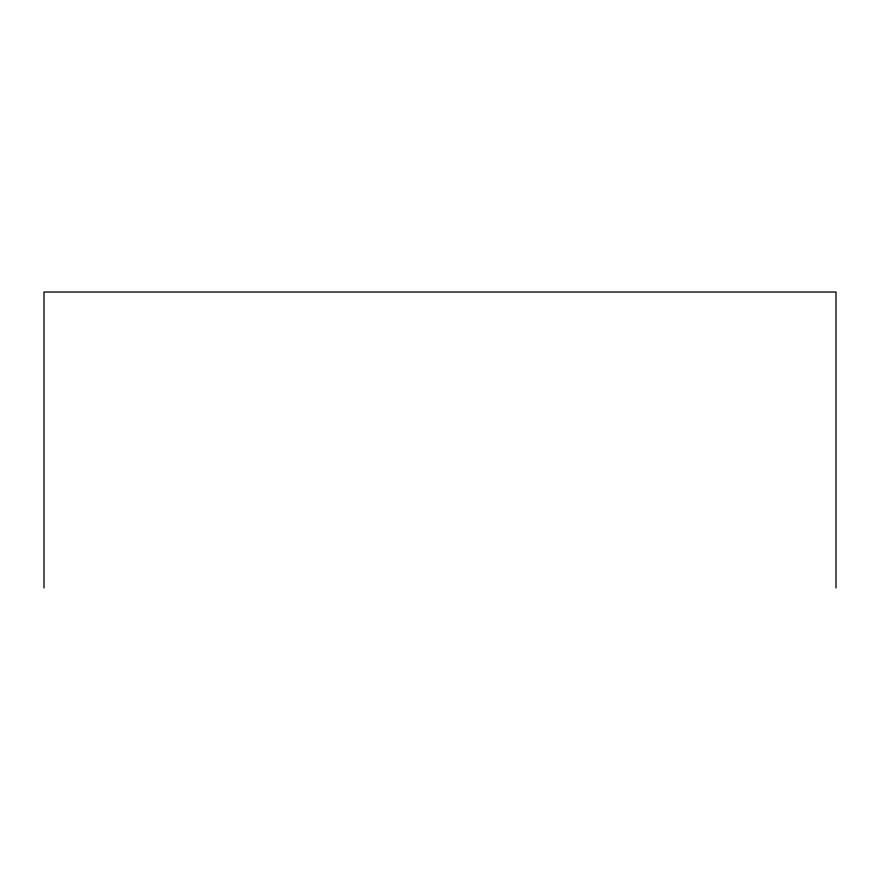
<?xml version="1.0" encoding="UTF-8"?>
<svg xmlns="http://www.w3.org/2000/svg" width="880" height="880" viewBox="0 0 880 880"><rect width="100%" height="100%" fill="white"/><g stroke="black" fill="none" stroke-linecap="round" stroke-linejoin="round"><path stroke-width="1.32" d="M836 587.961L836 292.039L44 292.039L44 587.961"/></g></svg>
